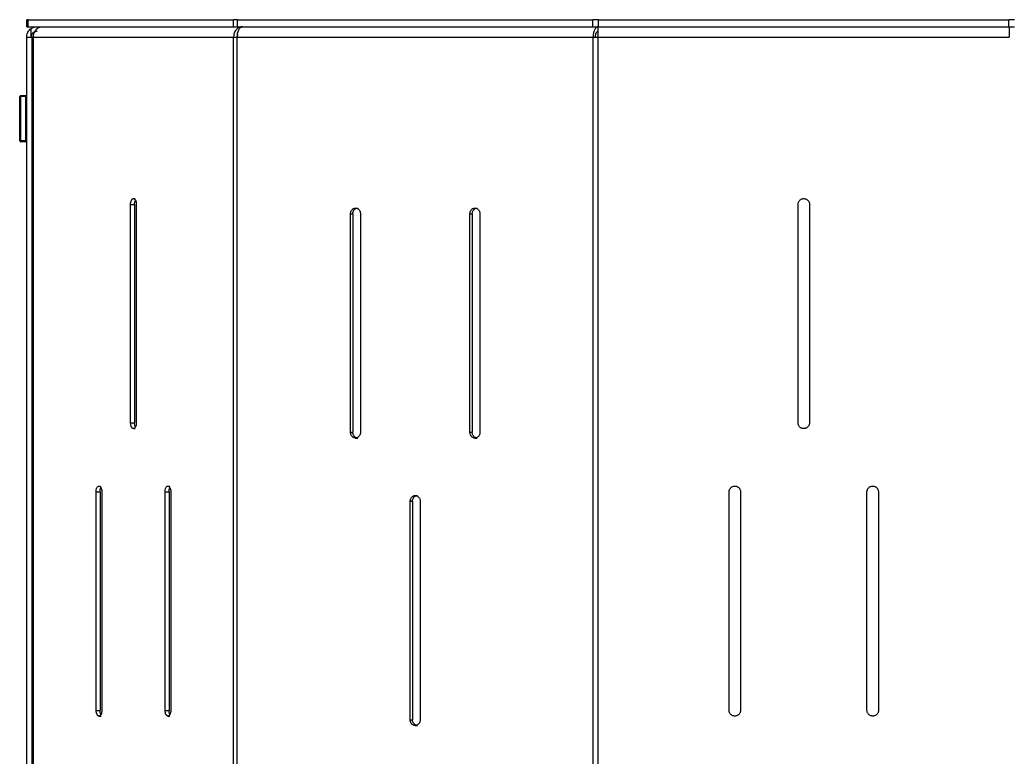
# Model space of a CAD drawing. Header units: millimetres. Extents: x 10366 to 13995, y 24552 to 29685.
# Drawn here: x 10772.9 to 11203.4, y 26704.7 to 27025.4 of the extents above; entities that cross this region are included whole.
import ezdxf

# ---------------------------------------------------------------- set-up
doc = ezdxf.new("R2010")
doc.units = ezdxf.units.MM
doc.header["$LTSCALE"] = 3
doc.layers.add('Default', color=7, linetype='Continuous')

msp = doc.modelspace()

# ---------------------------------------------------------------- linework, layer by layer
at = {"layer": 'Default'}
for p, q in [((10775.91, 27022.35), (10775.91, 27025.35)), ((10776.58, 27022.35), (10776.58, 27025.35)), ((10776.58, 27025.35), (10865.82, 27025.35)), ((10865.82, 27022.35), (10865.82, 27025.35)), ((10867.65, 27022.35), (10867.65, 27025.35)), ((10867.65, 27025.35), (11022.23, 27025.35)), ((11022.23, 27022.35), (11022.23, 27025.35)), ((11024.73, 27022.35), (11024.73, 27025.35)), ((11024.73, 27025.35), (11203.23, 27025.35)), ((11203.23, 27022.35), (11203.23, 27025.35)), ((10776.58, 27022.35), (10865.82, 27022.35)), ((10777.91, 27017.86), (10777.91, 27021.6)), ((10867.65, 27022.35), (11022.23, 27022.35)), ((11024.73, 27022.35), (11203.23, 27022.35)), ((10775.91, 26402.35), (10775.91, 27017.86)), ((10778.23, 26402.35), (10778.23, 27017.86)), ((10778.83, 27017.86), (10865.89, 27017.86)), ((10778.83, 27017.86), (10865.89, 27017.86)), ((10778.83, 26402.35), (10778.83, 27017.86)), ((10865.89, 27017.86), (10867.62, 27017.86)), ((10865.89, 26402.35), (10865.89, 27017.86)), ((10867.54, 27017.86), (10868.54, 27017.86)), ((10867.54, 27017.86), (11022.35, 27017.86)), ((10867.54, 27017.86), (11022.35, 27017.86)), ((10867.54, 26402.35), (10867.54, 27017.86)), ((11022.35, 27017.86), (11023.35, 27017.86)), ((11022.35, 26402.35), (11022.35, 27017.86)), ((11024.6, 27017.86), (11203.36, 27017.86)), ((11024.6, 27017.86), (11203.36, 27017.86)), ((11024.6, 26402.35), (11024.6, 27017.86)), ((10772.91, 26972.75), (10772.91, 26991.96)), ((10775.51, 26992.36), (10773.31, 26992.36)), ((10775.51, 26991.96), (10773.31, 26991.96)), ((10773.31, 26972.75), (10773.31, 26991.96)), ((10775.51, 26972.75), (10775.51, 26991.96)), ((10775.51, 26972.75), (10773.31, 26972.75)), ((10775.51, 26972.35), (10773.31, 26972.35)), ((10822.36, 26947.61), (10823.15, 26947.61)), ((10821.11, 26850.11), (10821.11, 26945.11)), ((10821.11, 26945.11), (10822.84, 26945.11)), ((10822.84, 26945.11), (10822.84, 26850.11)), ((10823.61, 26945.11), (10823.61, 26850.11)), ((10918.96, 26943.51), (10919.96, 26943.51)), ((10970.92, 26943.51), (10971.92, 26943.51)), ((11111.48, 26850.11), (11111.48, 26945.11)), ((11116.48, 26945.11), (11116.48, 26850.11)), ((10916.8, 26846.01), (10916.8, 26941.01)), ((10916.8, 26941.01), (10917.8, 26941.01)), ((10917.8, 26941.01), (10917.8, 26846.01)), ((10921.13, 26941.01), (10921.13, 26846.01)), ((10968.76, 26846.01), (10968.76, 26941.01)), ((10968.76, 26941.01), (10969.76, 26941.01)), ((10969.76, 26941.01), (10969.76, 26846.01)), ((10973.09, 26941.01), (10973.09, 26846.01)), ((10821.11, 26850.11), (10822.84, 26850.11)), ((10822.36, 26847.61), (10823.15, 26847.61)), ((10916.8, 26846.01), (10917.8, 26846.01)), ((10918.96, 26843.51), (10919.96, 26843.51)), ((10968.76, 26846.01), (10969.76, 26846.01)), ((10970.92, 26843.51), (10971.92, 26843.51)), ((10807.36, 26822.61), (10808.09, 26822.61)), ((10837.36, 26822.61), (10838.2, 26822.61)), ((10806.11, 26725.11), (10806.11, 26820.11)), ((10806.11, 26820.11), (10807.84, 26820.11)), ((10807.84, 26820.11), (10807.84, 26725.11)), ((10808.61, 26820.11), (10808.61, 26725.11)), ((10836.11, 26725.11), (10836.11, 26820.11)), ((10836.11, 26820.11), (10837.84, 26820.11)), ((10837.84, 26820.11), (10837.84, 26725.11)), ((10838.61, 26820.11), (10838.61, 26725.11)), ((10944.94, 26818.51), (10945.94, 26818.51)), ((11081.48, 26725.11), (11081.48, 26820.11)), ((11086.48, 26820.11), (11086.48, 26725.11)), ((11141.48, 26725.11), (11141.48, 26820.11)), ((11146.48, 26820.11), (11146.48, 26725.11)), ((10942.78, 26721.01), (10942.78, 26816.01)), ((10942.78, 26816.01), (10943.78, 26816.01)), ((10943.78, 26816.01), (10943.78, 26721.01)), ((10947.11, 26816.01), (10947.11, 26721.01)), ((10806.11, 26725.11), (10807.84, 26725.11)), ((10836.11, 26725.11), (10837.84, 26725.11)), ((10807.36, 26722.61), (10808.3, 26722.61)), ((10837.36, 26722.61), (10838.2, 26722.61)), ((10942.78, 26721.01), (10943.78, 26721.01)), ((10944.94, 26718.51), (10945.94, 26718.51))]:
    msp.add_line(p, q, dxfattribs=at)
for points in [[(10776.58, 27025.35, 0), (10775.91, 27025.35, 0)], [(10867.65, 27025.35, 0), (10865.82, 27025.35, 0)], [(11024.73, 27025.35, 0), (11022.23, 27025.35, 0)], [(11205.73, 27025.35, 0), (11203.23, 27025.35, 0)], [(10775.91, 27022.35, 0), (10775.91, 27022.35, 0), (10775.91, 27022.35, 0), (10775.91, 27022.35, 0), (10775.91, 27022.35, 0), (10775.91, 27022.35, 0), (10775.91, 27022.35, 0), (10775.91, 27022.35, 0), (10775.91, 27022.35, 0), (10775.91, 27022.35, 0), (10775.91, 27022.35, 0), (10775.91, 27022.35, 0), (10775.91, 27022.35, 0), (10775.91, 27022.35, 0), (10775.91, 27022.35, 0), (10775.92, 27022.35, 0), (10775.98, 27022.35, 0), (10776.58, 27022.35, 0)], [(10775.91, 27017.86, 0), (10775.94, 27018.41, 0), (10776.04, 27018.96, 0), (10776.21, 27019.48, 0), (10776.44, 27019.98, 0), (10776.73, 27020.45, 0), (10777.08, 27020.88, 0), (10777.47, 27021.27, 0), (10777.91, 27021.6, 0)], [(10777.91, 27021.6, 0), (10778.48, 27021.92, 0), (10779.1, 27022.16, 0), (10779.74, 27022.3, 0), (10780.4, 27022.35, 0)], [(10777.91, 27017.86, 0), (10777.92, 27018.11, 0), (10777.96, 27018.35, 0), (10778.02, 27018.59, 0), (10778.1, 27018.82, 0), (10778.2, 27019.04, 0), (10778.33, 27019.25, 0), (10778.48, 27019.45, 0), (10778.64, 27019.63, 0), (10778.83, 27019.79, 0), (10779.02, 27019.94, 0), (10779.23, 27020.06, 0), (10779.45, 27020.16, 0), (10779.68, 27020.25, 0), (10779.91, 27020.3, 0), (10780.15, 27020.34, 0), (10780.4, 27020.35, 0)], [(10778.83, 27017.86, 0), (10778.91, 27018.76, 0), (10779.01, 27019.19, 0), (10779.14, 27019.61, 0), (10779.31, 27020.01, 0), (10779.51, 27020.39, 0), (10779.74, 27020.74, 0), (10780, 27021.06, 0), (10780.28, 27021.36, 0), (10780.59, 27021.61, 0), (10780.91, 27021.84, 0), (10781.26, 27022.02, 0), (10781.61, 27022.17, 0), (10781.98, 27022.27, 0), (10782.35, 27022.33, 0), (10782.72, 27022.35, 0)], [(10865.82, 27022.35, 0), (10867.65, 27022.35, 0)], [(10869.78, 27022.35, 0), (10869.43, 27022.33, 0), (10869.07, 27022.28, 0), (10868.71, 27022.18, 0), (10868.35, 27022.04, 0), (10867.99, 27021.85, 0), (10867.65, 27021.62, 0), (10867.33, 27021.35, 0), (10867.03, 27021.04, 0), (10866.76, 27020.69, 0), (10866.53, 27020.32, 0), (10866.33, 27019.92, 0), (10866.16, 27019.51, 0), (10866.04, 27019.1, 0), (10865.96, 27018.68, 0), (10865.89, 27017.86, 0)], [(10867.54, 27017.86, 0), (10867.57, 27018.68, 0), (10867.69, 27019.51, 0), (10867.9, 27020.32, 0), (10868.19, 27021.04, 0), (10868.37, 27021.35, 0), (10868.55, 27021.62, 0), (10868.75, 27021.85, 0), (10868.95, 27022.04, 0), (10869.16, 27022.18, 0), (10869.37, 27022.28, 0), (10869.48, 27022.31, 0), (10869.58, 27022.33, 0), (10869.68, 27022.35, 0), (10869.78, 27022.35, 0)], [(11022.23, 27022.35, 0), (11024.73, 27022.35, 0)], [(11024.6, 27022.35, 0), (11024.5, 27022.35, 0), (11024.4, 27022.33, 0), (11024.29, 27022.31, 0), (11024.08, 27022.23, 0), (11023.87, 27022.11, 0), (11023.67, 27021.95, 0), (11023.47, 27021.74, 0), (11023.27, 27021.49, 0), (11023.09, 27021.2, 0), (11022.78, 27020.51, 0), (11022.55, 27019.72, 0), (11022.41, 27018.89, 0), (11022.35, 27017.86, 0)], [(11023.35, 27017.86, 0), (11023.38, 27018.37, 0), (11023.45, 27018.84, 0), (11023.57, 27019.27, 0), (11023.73, 27019.65, 0), (11023.82, 27019.81, 0), (11023.92, 27019.95, 0), (11024.02, 27020.07, 0), (11024.13, 27020.17, 0), (11024.24, 27020.25, 0), (11024.36, 27020.31, 0), (11024.42, 27020.33, 0), (11024.48, 27020.34, 0), (11024.54, 27020.35, 0), (11024.6, 27020.35, 0)], [(11024.6, 27017.86, 0), (11024.6, 27022.35, 0)], [(11203.23, 27022.35, 0), (11205.73, 27022.35, 0)], [(11203.36, 27022.35, 0), (11203.36, 27022.35, 0), (11203.36, 27022.35, 0), (11203.36, 27022.35, 0), (11203.36, 27022.35, 0), (11203.36, 27022.35, 0), (11203.36, 27022.35, 0), (11203.36, 27022.35, 0), (11203.36, 27022.35, 0), (11203.36, 27022.35, 0), (11203.36, 27022.35, 0), (11203.36, 27022.35, 0), (11203.36, 27022.35, 0), (11203.36, 27022.34, 0), (11203.36, 27022.32, 0), (11203.36, 27022.22, 0), (11203.36, 27021.8, 0), (11203.36, 27017.86, 0)], [(10775.91, 27017.86, 0), (10775.91, 27017.86, 0), (10775.91, 27017.86, 0), (10775.91, 27017.86, 0), (10775.91, 27017.86, 0), (10775.91, 27017.86, 0), (10775.91, 27017.86, 0), (10775.91, 27017.86, 0), (10775.91, 27017.86, 0), (10775.91, 27017.86, 0), (10775.91, 27017.86, 0), (10775.91, 27017.86, 0), (10775.91, 27017.86, 0), (10775.91, 27017.86, 0), (10775.91, 27017.86, 0), (10775.91, 27017.86, 0), (10775.91, 27017.86, 0), (10775.91, 27017.86, 0), (10775.93, 27017.86, 0), (10776.01, 27017.86, 0), (10776.82, 27017.86, 0), (10779.24, 27017.86, 0)], [(10779.03, 27017.86, 0), (10778.24, 27017.86, 0), (10778.23, 27017.86, 0), (10778.23, 27017.86, 0), (10778.23, 27017.86, 0), (10778.23, 27017.86, 0), (10778.23, 27017.86, 0), (10778.23, 27017.86, 0), (10778.23, 27017.86, 0), (10778.23, 27017.86, 0), (10778.23, 27017.86, 0), (10778.23, 27017.86, 0), (10778.23, 27017.86, 0), (10778.23, 27017.86, 0), (10778.23, 27017.86, 0), (10778.23, 27017.86, 0), (10778.23, 27017.86, 0), (10778.23, 27017.86, 0), (10778.23, 27017.86, 0), (10778.23, 27017.86, 0), (10778.23, 27017.86, 0), (10778.24, 27017.86, 0), (10778.28, 27017.86, 0), (10778.47, 27017.86, 0), (10778.83, 27017.86, 0)], [(10865.89, 27017.86, 0), (10867.54, 27017.86, 0)], [(10867.62, 27017.86, 0), (10867.64, 27018.16, 0), (10867.68, 27018.45, 0), (10867.76, 27018.73, 0), (10867.86, 27018.99, 0)], [(11022.35, 27017.86, 0), (11024.6, 27017.86, 0)], [(10773.31, 26991.96, 0), (10772.91, 26991.96, 0)], [(10773.31, 26992.36, 0), (10773.31, 26992.36, 0), (10773.31, 26992.36, 0), (10773.31, 26992.36, 0), (10773.31, 26992.36, 0), (10773.31, 26992.36, 0), (10773.31, 26992.36, 0), (10773.31, 26992.36, 0), (10773.31, 26992.36, 0), (10773.31, 26992.36, 0), (10773.31, 26992.36, 0), (10773.31, 26992.36, 0), (10773.31, 26992.36, 0), (10773.31, 26992.36, 0), (10773.31, 26992.35, 0), (10773.31, 26992.31, 0), (10773.31, 26991.96, 0)], [(10775.51, 26991.96, 0), (10775.51, 26992.36, 0)], [(10775.91, 26991.96, 0), (10775.91, 26991.96, 0), (10775.91, 26991.96, 0), (10775.91, 26991.96, 0), (10775.91, 26991.96, 0), (10775.91, 26991.96, 0), (10775.91, 26991.96, 0), (10775.91, 26991.96, 0), (10775.91, 26991.96, 0), (10775.91, 26991.96, 0), (10775.91, 26991.96, 0), (10775.91, 26991.96, 0), (10775.91, 26991.96, 0), (10775.9, 26991.96, 0), (10775.89, 26991.96, 0), (10775.86, 26991.96, 0), (10775.51, 26991.96, 0)], [(10772.91, 26972.75, 0), (10772.91, 26972.75, 0), (10772.91, 26972.75, 0), (10772.91, 26972.75, 0), (10772.91, 26972.75, 0), (10772.91, 26972.75, 0), (10772.91, 26972.75, 0), (10772.91, 26972.75, 0), (10772.91, 26972.75, 0), (10772.91, 26972.75, 0), (10772.91, 26972.75, 0), (10772.91, 26972.75, 0), (10772.91, 26972.75, 0), (10772.91, 26972.75, 0), (10772.91, 26972.75, 0), (10772.92, 26972.75, 0), (10772.96, 26972.75, 0), (10773.31, 26972.75, 0)], [(10773.31, 26972.75, 0), (10773.31, 26972.35, 0)], [(10775.51, 26972.75, 0), (10775.91, 26972.75, 0)], [(10775.51, 26972.35, 0), (10775.51, 26972.35, 0), (10775.51, 26972.35, 0), (10775.51, 26972.35, 0), (10775.51, 26972.35, 0), (10775.51, 26972.35, 0), (10775.51, 26972.35, 0), (10775.51, 26972.35, 0), (10775.51, 26972.35, 0), (10775.51, 26972.35, 0), (10775.51, 26972.35, 0), (10775.51, 26972.35, 0), (10775.51, 26972.35, 0), (10775.51, 26972.35, 0), (10775.51, 26972.36, 0), (10775.51, 26972.4, 0), (10775.51, 26972.75, 0)], [(10821.11, 26945.11, 0), (10821.11, 26945.17, 0), (10821.13, 26945.58, 0), (10821.2, 26946.05, 0), (10821.32, 26946.5, 0), (10821.49, 26946.91, 0), (10821.6, 26947.08, 0), (10821.71, 26947.24, 0), (10821.83, 26947.37, 0), (10821.95, 26947.47, 0), (10822.02, 26947.51, 0), (10822.09, 26947.55, 0), (10822.15, 26947.57, 0), (10822.22, 26947.59, 0), (10822.29, 26947.6, 0), (10822.36, 26947.61, 0)], [(10822.36, 26947.61, 0), (10822.42, 26947.6, 0), (10822.47, 26947.6, 0), (10822.59, 26947.57, 0), (10822.7, 26947.51, 0), (10822.81, 26947.44, 0), (10822.91, 26947.35, 0), (10823.02, 26947.24, 0), (10823.11, 26947.1, 0), (10823.2, 26946.96, 0), (10823.37, 26946.6, 0), (10823.49, 26946.18, 0), (10823.57, 26945.71, 0), (10823.61, 26945.11, 0)], [(10822.84, 26945.11, 0), (10822.87, 26945.61, 0), (10822.94, 26946.09, 0), (10823.06, 26946.52, 0), (10823.23, 26946.91, 0)], [(11111.48, 26945.11, 0), (11111.48, 26945.17, 0), (11111.53, 26945.58, 0), (11111.58, 26945.82, 0), (11111.67, 26946.05, 0), (11111.77, 26946.28, 0), (11111.91, 26946.5, 0), (11112.06, 26946.71, 0), (11112.24, 26946.91, 0), (11112.45, 26947.08, 0), (11112.67, 26947.24, 0), (11112.91, 26947.37, 0), (11113.16, 26947.47, 0), (11113.43, 26947.55, 0), (11113.7, 26947.59, 0), (11113.98, 26947.61, 0)], [(11113.98, 26947.61, 0), (11114.21, 26947.6, 0), (11114.43, 26947.57, 0), (11114.65, 26947.51, 0), (11114.87, 26947.44, 0), (11115.08, 26947.35, 0), (11115.29, 26947.24, 0), (11115.48, 26947.1, 0), (11115.66, 26946.96, 0), (11115.83, 26946.79, 0), (11115.99, 26946.6, 0), (11116.12, 26946.4, 0), (11116.24, 26946.18, 0), (11116.33, 26945.96, 0), (11116.41, 26945.71, 0), (11116.46, 26945.44, 0), (11116.48, 26945.11, 0)], [(10916.8, 26941.01, 0), (10916.8, 26941.07, 0), (10916.84, 26941.49, 0), (10916.89, 26941.72, 0), (10916.96, 26941.95, 0), (10917.05, 26942.18, 0), (10917.17, 26942.41, 0), (10917.3, 26942.62, 0), (10917.46, 26942.81, 0), (10917.63, 26942.99, 0), (10917.83, 26943.14, 0), (10918.04, 26943.27, 0), (10918.26, 26943.37, 0), (10918.48, 26943.45, 0), (10918.72, 26943.5, 0), (10918.96, 26943.51, 0)], [(10917.8, 26941.01, 0), (10917.84, 26941.5, 0), (10917.96, 26941.95, 0), (10918.04, 26942.17, 0), (10918.15, 26942.38, 0), (10918.27, 26942.57, 0), (10918.41, 26942.76, 0), (10918.57, 26942.92, 0), (10918.74, 26943.07, 0), (10918.92, 26943.2, 0), (10919.11, 26943.31, 0), (10919.32, 26943.4, 0), (10919.53, 26943.46, 0), (10919.74, 26943.5, 0), (10919.96, 26943.51, 0)], [(10918.96, 26943.51, 0), (10919.16, 26943.5, 0), (10919.35, 26943.47, 0), (10919.54, 26943.42, 0), (10919.74, 26943.35, 0), (10919.92, 26943.25, 0), (10920.09, 26943.14, 0), (10920.26, 26943.01, 0), (10920.42, 26942.86, 0), (10920.57, 26942.69, 0), (10920.7, 26942.5, 0), (10920.82, 26942.3, 0), (10920.92, 26942.09, 0), (10921, 26941.86, 0), (10921.06, 26941.62, 0), (10921.11, 26941.35, 0), (10921.13, 26941.01, 0)], [(10968.76, 26941.01, 0), (10968.76, 26941.07, 0), (10968.8, 26941.49, 0), (10968.85, 26941.72, 0), (10968.92, 26941.95, 0), (10969.01, 26942.18, 0), (10969.13, 26942.41, 0), (10969.26, 26942.62, 0), (10969.42, 26942.81, 0), (10969.6, 26942.99, 0), (10969.79, 26943.14, 0), (10970, 26943.27, 0), (10970.22, 26943.37, 0), (10970.45, 26943.45, 0), (10970.68, 26943.5, 0), (10970.92, 26943.51, 0)], [(10969.76, 26941.01, 0), (10969.8, 26941.5, 0), (10969.92, 26941.95, 0), (10970.01, 26942.17, 0), (10970.11, 26942.38, 0), (10970.23, 26942.57, 0), (10970.37, 26942.76, 0), (10970.53, 26942.92, 0), (10970.7, 26943.07, 0), (10970.88, 26943.2, 0), (10971.07, 26943.31, 0), (10971.28, 26943.4, 0), (10971.49, 26943.46, 0), (10971.7, 26943.5, 0), (10971.92, 26943.51, 0)], [(10970.92, 26943.51, 0), (10971.12, 26943.5, 0), (10971.31, 26943.47, 0), (10971.51, 26943.42, 0), (10971.7, 26943.35, 0), (10971.88, 26943.25, 0), (10972.06, 26943.14, 0), (10972.23, 26943.01, 0), (10972.38, 26942.86, 0), (10972.53, 26942.69, 0), (10972.66, 26942.5, 0), (10972.78, 26942.3, 0), (10972.88, 26942.09, 0), (10972.96, 26941.86, 0), (10973.02, 26941.62, 0), (10973.07, 26941.35, 0), (10973.09, 26941.01, 0)], [(10822.36, 26847.61, 0), (10822.31, 26847.61, 0), (10822.25, 26847.62, 0), (10822.14, 26847.65, 0), (10822.03, 26847.7, 0), (10821.92, 26847.77, 0), (10821.81, 26847.86, 0), (10821.71, 26847.98, 0), (10821.61, 26848.11, 0), (10821.52, 26848.26, 0), (10821.36, 26848.62, 0), (10821.23, 26849.03, 0), (10821.15, 26849.5, 0), (10821.11, 26850.11, 0)], [(10823.61, 26850.11, 0), (10823.61, 26850.04, 0), (10823.59, 26849.63, 0), (10823.52, 26849.16, 0), (10823.4, 26848.71, 0), (10823.23, 26848.31, 0), (10823.13, 26848.13, 0), (10823.02, 26847.98, 0), (10822.9, 26847.85, 0), (10822.77, 26847.74, 0), (10822.7, 26847.7, 0), (10822.64, 26847.67, 0), (10822.57, 26847.64, 0), (10822.5, 26847.62, 0), (10822.43, 26847.61, 0), (10822.36, 26847.61, 0)], [(10823.23, 26848.3, 0), (10823.07, 26848.68, 0), (10822.94, 26849.13, 0), (10822.87, 26849.61, 0), (10822.84, 26850.11, 0)], [(11113.98, 26847.61, 0), (11113.76, 26847.62, 0), (11113.53, 26847.65, 0), (11113.31, 26847.7, 0), (11113.09, 26847.77, 0), (11112.88, 26847.86, 0), (11112.67, 26847.98, 0), (11112.48, 26848.11, 0), (11112.3, 26848.26, 0), (11112.13, 26848.43, 0), (11111.97, 26848.62, 0), (11111.84, 26848.82, 0), (11111.72, 26849.03, 0), (11111.63, 26849.26, 0), (11111.56, 26849.5, 0), (11111.5, 26849.77, 0), (11111.48, 26850.11, 0)], [(11116.48, 26850.11, 0), (11116.48, 26850.04, 0), (11116.43, 26849.63, 0), (11116.38, 26849.39, 0), (11116.3, 26849.16, 0), (11116.19, 26848.93, 0), (11116.05, 26848.71, 0), (11115.9, 26848.5, 0), (11115.72, 26848.31, 0), (11115.51, 26848.13, 0), (11115.29, 26847.98, 0), (11115.05, 26847.85, 0), (11114.8, 26847.74, 0), (11114.53, 26847.67, 0), (11114.26, 26847.62, 0), (11113.98, 26847.61, 0)], [(10918.96, 26843.51, 0), (10918.77, 26843.52, 0), (10918.57, 26843.55, 0), (10918.38, 26843.6, 0), (10918.19, 26843.68, 0), (10918.01, 26843.77, 0), (10917.83, 26843.88, 0), (10917.66, 26844.01, 0), (10917.51, 26844.16, 0), (10917.36, 26844.33, 0), (10917.22, 26844.52, 0), (10917.11, 26844.72, 0), (10917.01, 26844.93, 0), (10916.93, 26845.16, 0), (10916.86, 26845.41, 0), (10916.82, 26845.68, 0), (10916.8, 26846.01, 0)], [(10919.96, 26843.51, 0), (10919.76, 26843.52, 0), (10919.56, 26843.56, 0), (10919.35, 26843.61, 0), (10919.16, 26843.69, 0), (10918.97, 26843.79, 0), (10918.79, 26843.91, 0), (10918.61, 26844.06, 0), (10918.45, 26844.22, 0), (10918.31, 26844.4, 0), (10918.18, 26844.6, 0), (10918.06, 26844.82, 0), (10917.97, 26845.04, 0), (10917.89, 26845.28, 0), (10917.84, 26845.52, 0), (10917.8, 26846.01, 0)], [(10921.13, 26846.01, 0), (10921.13, 26845.95, 0), (10921.09, 26845.53, 0), (10921.04, 26845.3, 0), (10920.97, 26845.07, 0), (10920.87, 26844.84, 0), (10920.76, 26844.62, 0), (10920.62, 26844.41, 0), (10920.47, 26844.21, 0), (10920.29, 26844.04, 0), (10920.1, 26843.88, 0), (10919.89, 26843.75, 0), (10919.67, 26843.65, 0), (10919.44, 26843.57, 0), (10919.2, 26843.53, 0), (10918.96, 26843.51, 0)], [(10970.92, 26843.51, 0), (10970.73, 26843.52, 0), (10970.53, 26843.55, 0), (10970.34, 26843.6, 0), (10970.15, 26843.68, 0), (10969.97, 26843.77, 0), (10969.79, 26843.88, 0), (10969.62, 26844.01, 0), (10969.47, 26844.16, 0), (10969.32, 26844.33, 0), (10969.19, 26844.52, 0), (10969.07, 26844.72, 0), (10968.97, 26844.93, 0), (10968.89, 26845.16, 0), (10968.82, 26845.41, 0), (10968.78, 26845.68, 0), (10968.76, 26846.01, 0)], [(10971.92, 26843.51, 0), (10971.72, 26843.52, 0), (10971.52, 26843.56, 0), (10971.32, 26843.61, 0), (10971.12, 26843.69, 0), (10970.93, 26843.79, 0), (10970.75, 26843.91, 0), (10970.57, 26844.06, 0), (10970.41, 26844.22, 0), (10970.27, 26844.4, 0), (10970.14, 26844.6, 0), (10970.02, 26844.82, 0), (10969.93, 26845.04, 0), (10969.85, 26845.28, 0), (10969.8, 26845.52, 0), (10969.76, 26846.01, 0)], [(10973.09, 26846.01, 0), (10973.09, 26845.95, 0), (10973.05, 26845.53, 0), (10973, 26845.3, 0), (10972.93, 26845.07, 0), (10972.84, 26844.84, 0), (10972.72, 26844.62, 0), (10972.58, 26844.41, 0), (10972.43, 26844.21, 0), (10972.25, 26844.04, 0), (10972.06, 26843.88, 0), (10971.85, 26843.75, 0), (10971.63, 26843.65, 0), (10971.4, 26843.57, 0), (10971.17, 26843.53, 0), (10970.92, 26843.51, 0)], [(10806.11, 26820.11, 0), (10806.11, 26820.17, 0), (10806.13, 26820.58, 0), (10806.2, 26821.05, 0), (10806.32, 26821.5, 0), (10806.49, 26821.91, 0), (10806.6, 26822.08, 0), (10806.71, 26822.24, 0), (10806.83, 26822.37, 0), (10806.95, 26822.47, 0), (10807.02, 26822.51, 0), (10807.09, 26822.55, 0), (10807.15, 26822.57, 0), (10807.22, 26822.59, 0), (10807.29, 26822.6, 0), (10807.36, 26822.61, 0)], [(10807.36, 26822.61, 0), (10807.42, 26822.6, 0), (10807.47, 26822.6, 0), (10807.59, 26822.57, 0), (10807.7, 26822.51, 0), (10807.81, 26822.44, 0), (10807.91, 26822.35, 0), (10808.02, 26822.24, 0), (10808.11, 26822.1, 0), (10808.2, 26821.96, 0), (10808.37, 26821.6, 0), (10808.49, 26821.18, 0), (10808.57, 26820.71, 0), (10808.61, 26820.11, 0)], [(10807.84, 26820.11, 0), (10807.87, 26820.61, 0), (10807.94, 26821.09, 0), (10808.06, 26821.52, 0), (10808.23, 26821.91, 0)], [(10836.11, 26820.11, 0), (10836.11, 26820.17, 0), (10836.13, 26820.58, 0), (10836.2, 26821.05, 0), (10836.32, 26821.5, 0), (10836.49, 26821.91, 0), (10836.6, 26822.08, 0), (10836.71, 26822.24, 0), (10836.83, 26822.37, 0), (10836.95, 26822.47, 0), (10837.02, 26822.51, 0), (10837.09, 26822.55, 0), (10837.15, 26822.57, 0), (10837.22, 26822.59, 0), (10837.29, 26822.6, 0), (10837.36, 26822.61, 0)], [(10837.36, 26822.61, 0), (10837.42, 26822.6, 0), (10837.47, 26822.6, 0), (10837.59, 26822.57, 0), (10837.7, 26822.51, 0), (10837.81, 26822.44, 0), (10837.91, 26822.35, 0), (10838.02, 26822.24, 0), (10838.11, 26822.1, 0), (10838.2, 26821.96, 0), (10838.37, 26821.6, 0), (10838.49, 26821.18, 0), (10838.57, 26820.71, 0), (10838.61, 26820.11, 0)], [(10837.84, 26820.11, 0), (10837.87, 26820.61, 0), (10837.94, 26821.09, 0), (10838.06, 26821.52, 0), (10838.23, 26821.91, 0)], [(11081.48, 26820.11, 0), (11081.48, 26820.17, 0), (11081.53, 26820.58, 0), (11081.58, 26820.82, 0), (11081.67, 26821.05, 0), (11081.77, 26821.28, 0), (11081.91, 26821.5, 0), (11082.06, 26821.71, 0), (11082.24, 26821.91, 0), (11082.45, 26822.08, 0), (11082.67, 26822.24, 0), (11082.91, 26822.37, 0), (11083.16, 26822.47, 0), (11083.43, 26822.55, 0), (11083.7, 26822.59, 0), (11083.98, 26822.61, 0)], [(11083.98, 26822.61, 0), (11084.21, 26822.6, 0), (11084.43, 26822.57, 0), (11084.65, 26822.51, 0), (11084.87, 26822.44, 0), (11085.08, 26822.35, 0), (11085.29, 26822.24, 0), (11085.48, 26822.1, 0), (11085.66, 26821.96, 0), (11085.83, 26821.79, 0), (11085.99, 26821.6, 0), (11086.12, 26821.4, 0), (11086.24, 26821.18, 0), (11086.33, 26820.96, 0), (11086.41, 26820.71, 0), (11086.46, 26820.44, 0), (11086.48, 26820.11, 0)], [(11141.48, 26820.11, 0), (11141.48, 26820.17, 0), (11141.53, 26820.58, 0), (11141.58, 26820.82, 0), (11141.67, 26821.05, 0), (11141.77, 26821.28, 0), (11141.91, 26821.5, 0), (11142.06, 26821.71, 0), (11142.24, 26821.91, 0), (11142.45, 26822.08, 0), (11142.67, 26822.24, 0), (11142.91, 26822.37, 0), (11143.16, 26822.47, 0), (11143.43, 26822.55, 0), (11143.7, 26822.59, 0), (11143.98, 26822.61, 0)], [(11143.98, 26822.61, 0), (11144.21, 26822.6, 0), (11144.43, 26822.57, 0), (11144.65, 26822.51, 0), (11144.87, 26822.44, 0), (11145.08, 26822.35, 0), (11145.29, 26822.24, 0), (11145.48, 26822.1, 0), (11145.66, 26821.96, 0), (11145.83, 26821.79, 0), (11145.99, 26821.6, 0), (11146.12, 26821.4, 0), (11146.24, 26821.18, 0), (11146.33, 26820.96, 0), (11146.41, 26820.71, 0), (11146.46, 26820.44, 0), (11146.48, 26820.11, 0)], [(10942.78, 26816.01, 0), (10942.78, 26816.07, 0), (10942.82, 26816.49, 0), (10942.87, 26816.72, 0), (10942.94, 26816.95, 0), (10943.03, 26817.18, 0), (10943.15, 26817.41, 0), (10943.28, 26817.62, 0), (10943.44, 26817.81, 0), (10943.62, 26817.99, 0), (10943.81, 26818.14, 0), (10944.02, 26818.27, 0), (10944.24, 26818.37, 0), (10944.47, 26818.45, 0), (10944.7, 26818.5, 0), (10944.94, 26818.51, 0)], [(10943.78, 26816.01, 0), (10943.82, 26816.5, 0), (10943.94, 26816.95, 0), (10944.02, 26817.17, 0), (10944.13, 26817.38, 0), (10944.25, 26817.57, 0), (10944.39, 26817.76, 0), (10944.55, 26817.92, 0), (10944.72, 26818.07, 0), (10944.9, 26818.2, 0), (10945.09, 26818.31, 0), (10945.3, 26818.4, 0), (10945.51, 26818.46, 0), (10945.72, 26818.5, 0), (10945.94, 26818.51, 0)], [(10944.94, 26818.51, 0), (10945.14, 26818.5, 0), (10945.33, 26818.47, 0), (10945.53, 26818.42, 0), (10945.72, 26818.35, 0), (10945.9, 26818.25, 0), (10946.08, 26818.14, 0), (10946.24, 26818.01, 0), (10946.4, 26817.86, 0), (10946.55, 26817.69, 0), (10946.68, 26817.5, 0), (10946.8, 26817.3, 0), (10946.9, 26817.09, 0), (10946.98, 26816.86, 0), (10947.04, 26816.62, 0), (10947.09, 26816.35, 0), (10947.11, 26816.01, 0)], [(10807.36, 26722.61, 0), (10807.31, 26722.61, 0), (10807.25, 26722.62, 0), (10807.14, 26722.65, 0), (10807.03, 26722.7, 0), (10806.92, 26722.77, 0), (10806.81, 26722.86, 0), (10806.71, 26722.98, 0), (10806.61, 26723.11, 0), (10806.52, 26723.26, 0), (10806.36, 26723.62, 0), (10806.23, 26724.03, 0), (10806.15, 26724.5, 0), (10806.11, 26725.11, 0)], [(10808.61, 26725.11, 0), (10808.61, 26725.04, 0), (10808.59, 26724.63, 0), (10808.52, 26724.16, 0), (10808.4, 26723.71, 0), (10808.23, 26723.31, 0), (10808.13, 26723.13, 0), (10808.02, 26722.98, 0), (10807.9, 26722.85, 0), (10807.77, 26722.74, 0), (10807.7, 26722.7, 0), (10807.64, 26722.67, 0), (10807.57, 26722.64, 0), (10807.5, 26722.62, 0), (10807.43, 26722.61, 0), (10807.36, 26722.61, 0)], [(10808.23, 26723.3, 0), (10808.07, 26723.68, 0), (10807.94, 26724.13, 0), (10807.87, 26724.61, 0), (10807.84, 26725.11, 0)], [(10837.36, 26722.61, 0), (10837.31, 26722.61, 0), (10837.25, 26722.62, 0), (10837.14, 26722.65, 0), (10837.03, 26722.7, 0), (10836.92, 26722.77, 0), (10836.81, 26722.86, 0), (10836.71, 26722.98, 0), (10836.61, 26723.11, 0), (10836.52, 26723.26, 0), (10836.36, 26723.62, 0), (10836.23, 26724.03, 0), (10836.15, 26724.5, 0), (10836.11, 26725.11, 0)], [(10838.61, 26725.11, 0), (10838.61, 26725.04, 0), (10838.59, 26724.63, 0), (10838.52, 26724.16, 0), (10838.4, 26723.71, 0), (10838.23, 26723.31, 0), (10838.13, 26723.13, 0), (10838.02, 26722.98, 0), (10837.9, 26722.85, 0), (10837.77, 26722.74, 0), (10837.7, 26722.7, 0), (10837.64, 26722.67, 0), (10837.57, 26722.64, 0), (10837.5, 26722.62, 0), (10837.43, 26722.61, 0), (10837.36, 26722.61, 0)], [(10838.23, 26723.3, 0), (10838.07, 26723.68, 0), (10837.94, 26724.13, 0), (10837.87, 26724.61, 0), (10837.84, 26725.11, 0)], [(11083.98, 26722.61, 0), (11083.76, 26722.62, 0), (11083.53, 26722.65, 0), (11083.31, 26722.7, 0), (11083.09, 26722.77, 0), (11082.88, 26722.86, 0), (11082.67, 26722.98, 0), (11082.48, 26723.11, 0), (11082.3, 26723.26, 0), (11082.13, 26723.43, 0), (11081.97, 26723.62, 0), (11081.84, 26723.82, 0), (11081.72, 26724.03, 0), (11081.63, 26724.26, 0), (11081.56, 26724.5, 0), (11081.5, 26724.77, 0), (11081.48, 26725.11, 0)], [(11086.48, 26725.11, 0), (11086.48, 26725.04, 0), (11086.43, 26724.63, 0), (11086.38, 26724.39, 0), (11086.3, 26724.16, 0), (11086.19, 26723.93, 0), (11086.05, 26723.71, 0), (11085.9, 26723.5, 0), (11085.72, 26723.31, 0), (11085.51, 26723.13, 0), (11085.29, 26722.98, 0), (11085.05, 26722.85, 0), (11084.8, 26722.74, 0), (11084.53, 26722.67, 0), (11084.26, 26722.62, 0), (11083.98, 26722.61, 0)], [(11143.98, 26722.61, 0), (11143.76, 26722.62, 0), (11143.53, 26722.65, 0), (11143.31, 26722.7, 0), (11143.09, 26722.77, 0), (11142.88, 26722.86, 0), (11142.67, 26722.98, 0), (11142.48, 26723.11, 0), (11142.3, 26723.26, 0), (11142.13, 26723.43, 0), (11141.97, 26723.62, 0), (11141.84, 26723.82, 0), (11141.72, 26724.03, 0), (11141.63, 26724.26, 0), (11141.56, 26724.5, 0), (11141.5, 26724.77, 0), (11141.48, 26725.11, 0)], [(11146.48, 26725.11, 0), (11146.48, 26725.04, 0), (11146.43, 26724.63, 0), (11146.38, 26724.39, 0), (11146.3, 26724.16, 0), (11146.19, 26723.93, 0), (11146.05, 26723.71, 0), (11145.9, 26723.5, 0), (11145.72, 26723.31, 0), (11145.51, 26723.13, 0), (11145.29, 26722.98, 0), (11145.05, 26722.85, 0), (11144.8, 26722.74, 0), (11144.53, 26722.67, 0), (11144.26, 26722.62, 0), (11143.98, 26722.61, 0)], [(10944.94, 26718.51, 0), (10944.75, 26718.52, 0), (10944.55, 26718.55, 0), (10944.36, 26718.6, 0), (10944.17, 26718.68, 0), (10943.99, 26718.77, 0), (10943.81, 26718.88, 0), (10943.64, 26719.01, 0), (10943.49, 26719.16, 0), (10943.34, 26719.33, 0), (10943.2, 26719.52, 0), (10943.09, 26719.72, 0), (10942.99, 26719.93, 0), (10942.91, 26720.16, 0), (10942.84, 26720.41, 0), (10942.8, 26720.68, 0), (10942.78, 26721.01, 0)], [(10945.94, 26718.51, 0), (10945.74, 26718.52, 0), (10945.54, 26718.56, 0), (10945.34, 26718.61, 0), (10945.14, 26718.69, 0), (10944.95, 26718.79, 0), (10944.77, 26718.91, 0), (10944.59, 26719.06, 0), (10944.43, 26719.22, 0), (10944.29, 26719.4, 0), (10944.16, 26719.6, 0), (10944.04, 26719.82, 0), (10943.95, 26720.04, 0), (10943.87, 26720.28, 0), (10943.82, 26720.52, 0), (10943.78, 26721.01, 0)], [(10947.11, 26721.01, 0), (10947.11, 26720.95, 0), (10947.07, 26720.53, 0), (10947.02, 26720.3, 0), (10946.95, 26720.07, 0), (10946.86, 26719.84, 0), (10946.74, 26719.62, 0), (10946.6, 26719.41, 0), (10946.45, 26719.21, 0), (10946.27, 26719.04, 0), (10946.08, 26718.88, 0), (10945.87, 26718.75, 0), (10945.65, 26718.65, 0), (10945.42, 26718.57, 0), (10945.18, 26718.53, 0), (10944.94, 26718.51, 0)]]:
    msp.add_polyline3d(points, dxfattribs=at)
for centre, start, end in [((10773.31, 26991.96), 90, 180), ((10775.51, 26991.96), 0, 90), ((10773.31, 26972.75), 180, 270), ((10775.51, 26972.75), 270, 0)]:
    msp.add_arc(centre, 0.4, start, end, dxfattribs=at)

doc.saveas('drawing.dxf')
